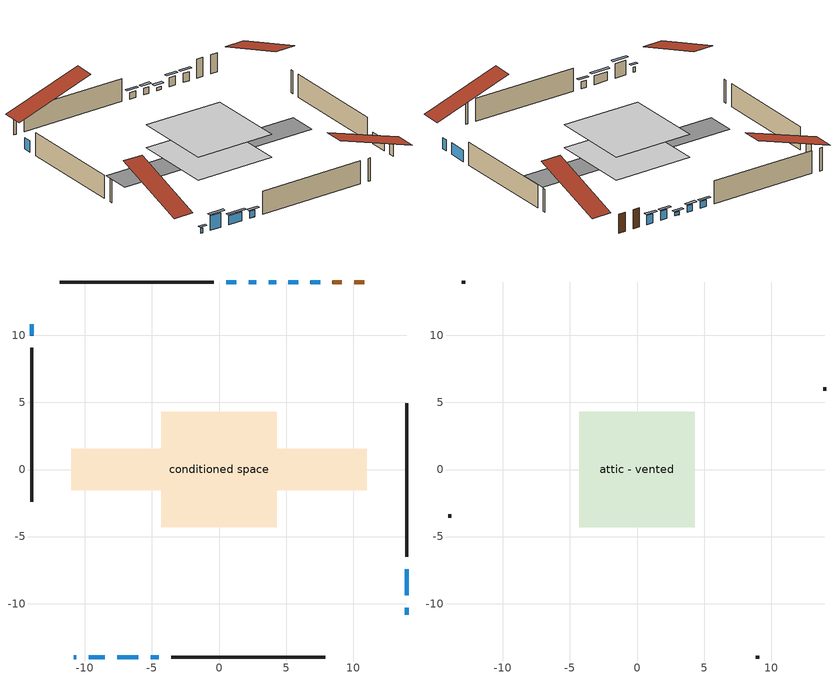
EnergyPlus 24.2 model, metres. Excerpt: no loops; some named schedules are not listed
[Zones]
conditioned space
 floor adiabatic (AdiabaticFloorConstruction): -4.32,-4.32 -4.32,4.32 4.32,4.32 4.32,-4.32 z0
 floor foundation (Slab1 construction): -11,-1.55 -11,1.55 11,1.55 11,-1.55 z0
 wall outside (AdiabaticWallConstruction 1): 10.83,13.97 10.07,13.97 / 9.14,13.97 8.46,13.97 z0:2.03
 wall outside (AdiabaticWallConstruction): -10.83,-13.97 -10.62,-13.97 z0:0.54; 7.53,13.97 6.82,13.97 / 5.89,13.97 5.18,13.97 z0:0.97; -9.69,-13.97 -8.5,-13.97 z0:1.55; -7.57,-13.97 -6.02,-13.97 z0:0.94; 13.97,-10.83 13.97,-10.3 / 13.97,-9.38 13.97,-7.44 / -13.97,10.83 -13.97,9.99 z0:1.22; -5.09,-13.97 -4.48,-13.97 z0:0.71; 4.25,13.97 3.71,13.97 z0:0.33; 2.79,13.97 2.2,13.97 z0:0.69; 1.27,13.97 0.53,13.97 z0:0.66
 wall outside (Wall1 construction): -0.39,13.97 -11.86,13.97 / -3.55,-13.97 7.91,-13.97 / -13.97,9.06 -13.97,-2.41 / 13.97,-6.52 13.97,4.95 z0:2.44
 window (WindowConstruction 10): -10.83,-13.97 -10.62,-13.97 z0:0.53
 window (WindowConstruction 7): 7.53,13.97 6.82,13.97 z0:0.97
 window (WindowConstruction 8): -9.69,-13.97 -8.5,-13.97 z0:1.55
 window (WindowConstruction 9): -7.57,-13.97 -6.02,-13.97 z0:0.94
 window (WindowConstruction 11): 13.97,-10.83 13.97,-10.3 z0:1.22
 window (WindowConstruction): 13.97,-9.37 13.97,-7.44 z0:1.22
 window (WindowConstruction 1): 5.89,13.97 5.18,13.97 z0:0.97
 window (WindowConstruction 2): -5.09,-13.97 -4.48,-13.97 z0:0.71
 window (WindowConstruction 3): -13.97,10.83 -13.97,9.99 z0:1.22
 window (WindowConstruction 4): 4.25,13.97 3.72,13.97 z0:0.33
 window (WindowConstruction 5): 2.79,13.97 2.2,13.97 z0:0.69
 window (WindowConstruction 6): 1.27,13.97 0.54,13.97 z0:0.66
 door (Door): 10.83,13.97 10.07,13.97 z0:2.03
 door (Door 1): 9.14,13.97 8.46,13.97 z0:2.03
 ceiling adiabatic (AdiabaticFloorConstruction): 4.32,-4.32 4.32,4.32 -4.32,4.32 -4.32,-4.32 z0
attic - vented
 floor to conditioned space (Floor1 construction Reversed): -4.32,-4.32 -4.32,4.32 4.32,4.32 4.32,-4.32 z2.44
 wall outside (Wall2 construction): -12.79,13.97 -13.04,13.97 / 8.84,-13.97 9.1,-13.97 / -13.97,-3.33 -13.97,-3.59 / 13.97,5.88 13.97,6.13 z0:2.44
 roof outside (Roof1 construction): 11.76,13.97,2.44 11.76,5.56,5.24 13.97,5.56,5.24 13.97,13.97,2.44; -11.76,-13.97,2.44 -11.76,-5.56,5.24 -13.97,-5.56,5.24 -13.97,-13.97,2.44; -13.97,11.76,2.44 -5.56,11.76,5.24 -5.56,13.97,5.24 -13.97,13.97,2.44; 13.97,-11.76,2.44 5.56,-11.76,5.24 5.56,-13.97,5.24 13.97,-13.97,2.44
shading: -10.32,-13.97 -11.12,-13.97 -11.12,-14.27 -10.32,-14.27 z0.83; 6.52,13.97 7.83,13.97 7.83,14.27 6.52,14.27 z1.26; -8.2,-13.97 -9.99,-13.97 -9.99,-14.27 -8.2,-14.27 z1.85; -5.72,-13.97 -7.87,-13.97 -7.87,-14.27 -5.72,-14.27 z1.24; 4.88,13.97 6.19,13.97 6.19,14.27 4.88,14.27 z1.26; -4.18,-13.97 -5.39,-13.97 -5.39,-14.27 -4.18,-14.27 z1.01; 3.42,13.97 4.55,13.97 4.55,14.27 3.42,14.27 z0.63; 1.9,13.97 3.09,13.97 3.09,14.27 1.9,14.27 z0.98; 0.24,13.97 1.57,13.97 1.57,14.27 0.24,14.27 z0.96
[Building]
Building 1: Terrain=Suburbs
[Site:Location]
Bathurst AP_NB: Latitude {deg}=47.63; Longitude {deg}=-65.74; Time Zone {hr}=-4; Elevation {m}=59; Keep Site Location Information=Yes
[Site:GroundTemperature:Shallow]
0.0375368, -2.14911, -2.32423, -1.28655, 2.87914, 7.02543, 10.62, 12.8971, 13.0906, 11.2385, 7.7356, 3.71651
[Site:WaterMainsTemperature]
Calculation Method=Schedule; Temperature Schedule=mains temperature schedule
[Material] Roughness=Rough; Thermal Absorptance=0.9
Name | Thickness {m} | Conductivity {W/m-K} | Density {kg/m3} | Specific Heat {J/kg-K} | Solar Absorptance | Visible Absorptance
asphalt or fiberglass shingles | 0.00635 | 0.162714 | 1121.4 | 1465.45 | 0.4 | 0.4
ceiling stud and cavity | 0.1397 | 0.0900535 | 65.682 | 1177.47 | 0.7 | 0.7
concrete 4.0 in. | 0.1016 | 1.803125 | 2242.8 | 837.4 | 0.7 | 0.7
door material | 0.04445 | 0.327969 | 512.64 | 1214.23 | 0.7 | 0.7
door material 1 | 0.04445 | 0.188738 | 512.64 | 1214.23 | 0.7 | 0.7
exterior vertical ins | 0.0379552 | 0.029427 | 32.04 | 1214.23 | 0.7 | 0.7
floor covering | 0.0127 | 0.0433444 | 54.468 | 1339.84 | 0.6 | 0.6
floor rigid ins; wall rigid ins | 0.512978 | 0.029427 | 32.04 | 1214.23 | 0.7 | 0.7
floor stud and cavity | 0.1397 | 1.75129 | 37.0049 | 1207.88 | 0.7 | 0.7
furniture material conditioned space 1 | 0.1524 | 0.115458 | 640.8 | 1214.23 | 0.6 | 0.6
gypsum board | 0.0127 | 0.160291 | 801 | 837.4 | 0.6 | 0.6
interior vertical ins | 0.025908 | 0.029427 | 32.04 | 1214.23 | 0.7 | 0.7
osb sheathing 0.5 in. | 0.0127 | 0.115458 | 512.64 | 1214.23 | 0.7 | 0.7
osb sheathing 0.75 in. | 0.01905 | 0.115458 | 512.64 | 1214.23 | 0.7 | 0.7
slab rigid ins | 0.0378081 | 0.029427 | 32.04 | 1214.23 | 0.7 | 0.7
wall stud and cavity | 0.1397 | 0.0903627 | 139.0536 | 1170.24 | 0.7 | 0.7
wall stud and cavity 1 | 0.0889 | 6.9971 | 50.32683 | 1063.81 | 0.6 | 0.6
wall stud and cavity 2 | 0.0889 | 0.380278 | 52.3479 | 1209.89 | 0.7 | 0.7
wall stud and cavity 3 | 0.0889 | 0.391764 | 83.0341 | 1211.67 | 0.7 | 0.7
wood siding | 0.0254 | 0.102417 | 544.68 | 1172.36 | 0.4 | 0.4
wood siding 1 | 0.00254 | 0.102417 | 544.68 | 1172.36 | 0.4 | 0.4
wood siding 2; wood siding 3 | 0.0254 | 0.102417 | 544.68 | 1172.36 | 0.7 | 0.7
[WindowMaterial:SimpleGlazingSystem]
Name | U-Factor {W/m2-K} | Solar Heat Gain Coefficient
WindowMaterial | 2.94802 | 0.61
WindowMaterial 1 | 2.98152 | 0.53
WindowMaterial 10 | 3.11211 | 0.4
WindowMaterial 11 | 2.28767 | 0.51
WindowMaterial 2 | 3.006501 | 0.48
WindowMaterial 3 | 2.95313 | 0.64
WindowMaterial 4 | 3.06101 | 0.34
WindowMaterial 5 | 3.01161 | 0.47
WindowMaterial 6 | 2.99912 | 0.5
WindowMaterial 7 | 3.02808 | 0.49
WindowMaterial 8 | 2.92587 | 0.62
WindowMaterial 9 | 2.92587 | 0.66
[Construction]
AdiabaticFloorConstruction: floor stud and cavity, floor rigid ins, osb sheathing 0.75 in., floor covering
AdiabaticWallConstruction: wood siding 2, wall rigid ins, wall stud and cavity 2, gypsum board
AdiabaticWallConstruction 1: wood siding 3, wall rigid ins, wall stud and cavity 2, gypsum board
Door: door material
Door 1: door material 1
Floor1 construction Reversed: gypsum board, ceiling stud and cavity
furniture construction conditioned space 1: furniture material conditioned space 1
PartitionWallConstruction: gypsum board, wall stud and cavity 3, gypsum board
Roof1 construction: asphalt or fiberglass shingles
Slab1 construction: slab rigid ins, concrete 4.0 in.
Wall1 construction: wood siding, osb sheathing 0.5 in., wall stud and cavity, gypsum board
Wall2 construction: wood siding 1, wall stud and cavity 1
WindowConstruction: WindowMaterial
WindowConstruction 1: WindowMaterial 1
WindowConstruction 10: WindowMaterial 10
WindowConstruction 11: WindowMaterial 11
WindowConstruction 2: WindowMaterial 2
WindowConstruction 3: WindowMaterial 3
WindowConstruction 4: WindowMaterial 4
WindowConstruction 5: WindowMaterial 5
WindowConstruction 6: WindowMaterial 6
WindowConstruction 7: WindowMaterial 7
WindowConstruction 8: WindowMaterial 8
WindowConstruction 9: WindowMaterial 9
[Zone] Multiplier=1; Part of Total Floor Area=Yes
Name | Volume {m3}
attic - vented | 33.9592
conditioned space | 170.6
[Space]
Name | Zone | Volume {m3}
attic - vented 1 | attic - vented | 33.9592
conditioned space 1 | conditioned space | 170.6
[ZoneInfiltration:EffectiveLeakageArea]
infil attic - vented 1: Zone or Space=attic - vented 1; Schedule=Always On Discrete; Effective Air Leakage Area {cm2}=2984; Stack Coefficient=0.000364561; Wind Coefficient=1.29005e-05
[ZoneMixing]
whole house fan mix: Zone or Space=attic - vented; Schedule=Always On Continuous; Design Flow Rate Calculation Method=Flow/Zone; Design Flow Rate {m3/s}=0; Source Zone or Space=conditioned space
[SurfaceProperty:ExposedFoundationPerimeter]
Slab1: Exposed Perimeter Calculation Method=TotalExposedPerimeter; Total Exposed Perimeter {m}=50.191
[InternalMass] Zone or ZoneList=conditioned space; Space or SpaceList=conditioned space 1
Name | Construction | Surface Area {m2}
furniture mass conditioned space 1 | furniture construction conditioned space 1 | 57.1041
partition wall mass | PartitionWallConstruction | 142.76
[Lights]
interior lighting: Zone or ZoneList or Space or SpaceList=conditioned space 1; Schedule=interior lighting schedule; Design Level Calculation Method=LightingLevel; Lighting Level {W}=343.2; Return Air Fraction=0; Fraction Radiant=0.6; Fraction Visible=0.2; Fraction Replaceable=1
[People]
occupants: Zone or ZoneList or Space or SpaceList=conditioned space 1; Number of People Schedule=occupants schedule; Number of People Calculation Method=People; Number of People=3; Fraction Radiant=0.314171; Sensible Heat Fraction=0.56303; Activity Level Schedule=occupants activity schedule; Carbon Dioxide Generation Rate {m3/s-W}=0; Enable ASHRAE 55 Comfort Warnings=No; Mean Radiant Temperature Calculation Type=EnclosureAveraged
[ElectricEquipment] Zone or ZoneList or Space or SpaceList=conditioned space 1; Design Level Calculation Method=EquipmentLevel
Name | Schedule | Design Level {W} | Fraction Latent | Fraction Radiant | Fraction Lost
clothes dryer | clothes dryer schedule | 140.772 | 0.015 | 0.081 | 0.85
clothes washer | clothes washer schedule | 32.1985 | 0.03 | 0.162 | 0.7
cooking range | cooking range schedule | 215.147 | 0.08 | 0.432 | 0.2
dishwasher | dishwasher schedule | 66.8632 | 0.3 | 0.18 | 0.4
fridge | fridge schedule | 72.9452 | 0 | 0.6 | 0
mech vent bath fan 0 | mech vent bath fan 0 schedule | 50.2 | 0 | 0 | 1
mech vent house fan | mech vent house fan schedule | 0 | 0 | 0 | 1
mech vent house fan cfis | mech vent house fan cfis schedule | 0 | 0 | 0 | 0
mech vent range fan 0 | mech vent range fan 0 schedule | 57 | 0 | 0 | 1
misc plug loads | misc plug loads schedule | 494.7 | 0.045 | 0.513 | 0.1
whole house fan | Always On Discrete | 0 | 0 | 0 | 1
[OtherEquipment] Zone or ZoneList or Space or SpaceList=conditioned space 1; Design Level Calculation Method=EquipmentLevel
Name | Fuel Type | Schedule | Design Level {W} | Fraction Latent | Fraction Radiant | Fraction Lost
clothes dryer 1 | Electricity | clothes dryer schedule | 0 | 0.015 | 0.081 | 0.85
cooking range 1 | Electricity | cooking range schedule | 0 | 0.08 | 0.432 | 0.2
general water use latent | None | general water use schedule | 62.594 | 1 | 0 | 0
general water use sensible | None | general water use schedule | -61.6891 | 0 | 0.6 | 0
mech vent house fan latent load | None | Always On Discrete | 0 | 1 | 0 | 0
mech vent house fan sensible load | None | Always On Discrete | 0 | 0 | 0 | 0
water heater energy adjustment1 | Electricity | Always On Discrete | 0.01 | 0 | 0 | 1
[ZoneInfiltration:DesignFlowRate] Zone or ZoneList or Space or SpaceList=conditioned space 1; Schedule=Always On Discrete; Design Flow Rate Calculation Method=Flow/Zone; Design Flow Rate {m3/s}=0
infil flow; natural vent flow; whole house fan flow
[ZoneControl:Thermostat]
conditioned space Thermostat: Zone or ZoneList=conditioned space; Control Type Schedule=conditioned space Thermostat Schedule; Control 1=conditioned space temperature setpoint; Temperature Difference Between Cutout And Setpoint {deltaC}=0
[ZoneHVAC:Baseboard:Convective:Electric]
electric baseboard: Availability Schedule=Always On Discrete; Heating Design Capacity {W}=9019.85; Efficiency=1
[AirLoopHVAC:UnitarySystem]
unit heater unitary system: Control Type=Load; Controlling Zone or Thermostat Location=conditioned space; Dehumidification Control Type=None; Availability Schedule=Always On Discrete; Supply Fan=unit heater supply fan; Fan Placement=BlowThrough; Supply Air Fan Operating Mode Schedule=unit heater auto fan schedule; Heating Coil=unit heater htg coil; DX Heating Coil Sizing Ratio=1; Use DOAS DX Cooling Coil=No; Minimum Supply Air Temperature {C}=2; Latent Load Control=SensibleOnlyLoadControl; Cooling Supply Air Flow Rate Method=None; Heating Supply Air Flow Rate Method=SupplyAirFlowRate; Heating Supply Air Flow Rate {m3/s}=0.00141584; No Load Supply Air Flow Rate Method=SupplyAirFlowRate; No Load Supply Air Flow Rate {m3/s}=0; No Load Supply Air Flow Rate Control Set To Low Speed=Yes; Maximum Supply Air Temperature {C}=48.8889; Maximum Outdoor Dry-Bulb Temperature for Supplemental Heater Operation {C}=21; Ancillary On-Cycle Electric Power {W}=0; Ancillary Off-Cycle Electric Power {W}=0
[Fan:SystemModel]
unit heater supply fan: Availability Schedule=Always On Discrete; Design Maximum Air Flow Rate {m3/s}=0.00141584; Speed Control Method=Discrete; Electric Power Minimum Flow Rate Fraction=0.2; Design Pressure Rise {Pa}=500; Motor Efficiency=1; Motor In Air Stream Fraction=1; Design Electric Power Consumption {W}=Autosize; Design Power Sizing Method=PowerPerFlow; Electric Power Per Unit Flow Rate {W/(m3/s)}=28251.7; Electric Power Per Unit Flow Rate Per Unit Pressure {W/((m3/s)-Pa)}=1.66667; Fan Total Efficiency=0.7; Motor Loss Radiative Fraction=0; Number of Speeds=1; Speed Flow Fraction 1=1; Speed Electric Power Fraction 1=1
[Coil:Heating:Fuel]
unit heater htg coil: Availability Schedule=Always On Discrete; Fuel Type=OtherFuel1; Burner Efficiency=0.3; Nominal Capacity {W}=0.293071; On Cycle Parasitic Electric Load {W}=0; Off Cycle Parasitic Fuel Load {W}=0
[Zone equipment]
conditioned space: electric baseboard, unit heater unitary system
[Foundation:Kiva]
Foundation Kiva 1: Initial Indoor Air Temperature {C}=18; Interior Vertical Insulation Material=interior vertical ins; Interior Vertical Insulation Depth {m}=0.1016; Exterior Vertical Insulation Material=exterior vertical ins; Exterior Vertical Insulation Depth {m}=0.599999; Wall Height Above Grade {m}=0.1016; Wall Depth Below Slab {m}=0.2032
[Foundation:Kiva:Settings]
Soil Conductivity {W/m-K}=0.849921; Soil Density {kg/m3}=1842.3; Soil Specific Heat {J/kg-K}=418.7; Ground Solar Absorptivity=0.9; Ground Thermal Absorptivity=0.9; Ground Surface Roughness {m}=0.03; Far-Field Width {m}=40; Deep-Ground Boundary Condition=ZeroFlux; Deep-Ground Depth {m}=40; Minimum Cell Dimension {m}=0.2; Maximum Cell Growth Coefficient=3; Simulation Timestep=Timestep
[Exterior:Lights]
exterior lighting: Schedule=exterior lighting schedule; Design Level {W}=75.6
[EnergyManagementSystem:GlobalVariable]
infil_program_Qfan
infil_program_Qinf
natural_vent_program_Qnv
natural_vent_program_Qwhf
[EnergyManagementSystem:Sensor]
Name | Output:Variable or Output:Meter Index Key | Output:Variable or Output:Meter
airflow_gain | infil flow | Infiltration Sensible Heat Gain Energy
airflow_gain_1 | natural vent flow | Infiltration Sensible Heat Gain Energy
airflow_gain_2 | whole house fan flow | Infiltration Sensible Heat Gain Energy
airflow_loss | infil flow | Infiltration Sensible Heat Loss Energy
airflow_loss_1 | natural vent flow | Infiltration Sensible Heat Loss Energy
airflow_loss_2 | whole house fan flow | Infiltration Sensible Heat Loss Energy
clg_load_cond |  | Cooling:EnergyTransfer:Zone:CONDITIONED SPACE
clg_sp_s; clg_sp_s_1 | cooling setpoint | Schedule Value
clothes_dryer_exhaust_0_sch_s | clothes dryer exhaust 0 schedule | Schedule Value
conditioned_space_clg_unmet_s | conditioned space | Zone Cooling Setpoint Not Met Time
conditioned_space_htg_unmet_s | conditioned space | Zone Heating Setpoint Not Met Time
cool_season | cooling season schedule | Schedule Value
fridge_tin_s | conditioned space | Zone Mean Air Temperature
htg_load_cond |  | Heating:EnergyTransfer:Zone:CONDITIONED SPACE
htg_sp_s; htg_sp_s_1 | heating setpoint | Schedule Value
ig_ee_conv | clothes dryer | Electric Equipment Convective Heating Energy
ig_ee_conv_2 | cooking range | Electric Equipment Convective Heating Energy
ig_ee_conv_4 | fridge | Electric Equipment Convective Heating Energy
ig_ee_conv_5 | misc plug loads | Electric Equipment Convective Heating Energy
ig_ee_conv_6 | whole house fan | Electric Equipment Convective Heating Energy
ig_ee_rad | clothes dryer | Electric Equipment Radiant Heating Energy
ig_ee_rad_2 | cooking range | Electric Equipment Radiant Heating Energy
ig_ee_rad_4 | fridge | Electric Equipment Radiant Heating Energy
ig_ee_rad_5 | misc plug loads | Electric Equipment Radiant Heating Energy
ig_ee_rad_6 | whole house fan | Electric Equipment Radiant Heating Energy
ig_lgt_conv | interior lighting | Lights Convective Heating Energy
ig_lgt_rad | interior lighting | Lights Radiant Heating Energy
ig_lgt_vis | interior lighting | Lights Visible Radiation Heating Energy
ig_oe_conv | clothes dryer 1 | Other Equipment Convective Heating Energy
ig_oe_conv_1 | cooking range 1 | Other Equipment Convective Heating Energy
ig_oe_conv_2 | general water use latent | Other Equipment Convective Heating Energy
ig_oe_conv_3 | general water use sensible | Other Equipment Convective Heating Energy
ig_oe_conv_4 | water heater energy adjustment1 | Other Equipment Convective Heating Energy
ig_oe_rad | clothes dryer 1 | Other Equipment Radiant Heating Energy
ig_oe_rad_1 | cooking range 1 | Other Equipment Radiant Heating Energy
ig_oe_rad_2 | general water use latent | Other Equipment Radiant Heating Energy
ig_oe_rad_3 | general water use sensible | Other Equipment Radiant Heating Energy
ig_oe_rad_4 | water heater energy adjustment1 | Other Equipment Radiant Heating Energy
ig_ppl_conv | occupants | People Convective Heating Energy
ig_ppl_rad | occupants | People Radiant Heating Energy
im_conv | furniture mass conditioned space 1 | Surface Inside Face Convection Heat Gain Energy
im_conv_1 | partition wall mass | Surface Inside Face Convection Heat Gain Energy
im_ig | furniture mass conditioned space 1 | Surface Inside Face Internal Gains Radiation Heat Gain Energy
im_ig_1 | partition wall mass | Surface Inside Face Internal Gains Radiation Heat Gain Energy
im_lgt | furniture mass conditioned space 1 | Surface Inside Face Lights Radiation Heat Gain Energy
im_lgt_1 | partition wall mass | Surface Inside Face Lights Radiation Heat Gain Energy
im_sol | furniture mass conditioned space 1 | Surface Inside Face Solar Radiation Heat Gain Energy
im_sol_1 | partition wall mass | Surface Inside Face Solar Radiation Heat Gain Energy
im_surf | furniture mass conditioned space 1 | Surface Inside Face Net Surface Thermal Radiation Heat Gain Energy
im_surf_1 | partition wall mass | Surface Inside Face Net Surface Thermal Radiation Heat Gain Energy
mech_vent_bath_fan_0_sch_s | mech vent bath fan 0 schedule | Schedule Value
mech_vent_range_fan_0_sch_s | mech vent range fan 0 schedule | Schedule Value
mv_conv | mech vent bath fan 0 | Electric Equipment Convective Heating Energy
mv_conv_1 | mech vent house fan | Electric Equipment Convective Heating Energy
mv_conv_2 | mech vent house fan cfis | Electric Equipment Convective Heating Energy
mv_conv_3 | mech vent range fan 0 | Electric Equipment Convective Heating Energy
mv_conv_4 | mech vent house fan latent load | Other Equipment Convective Heating Energy
mv_conv_5 | mech vent house fan sensible load | Other Equipment Convective Heating Energy
mv_rad | mech vent bath fan 0 | Electric Equipment Radiant Heating Energy
mv_rad_1 | mech vent house fan | Electric Equipment Radiant Heating Energy
mv_rad_2 | mech vent house fan cfis | Electric Equipment Radiant Heating Energy
mv_rad_3 | mech vent range fan 0 | Electric Equipment Radiant Heating Energy
mv_rad_4 | mech vent house fan latent load | Other Equipment Radiant Heating Energy
mv_rad_5 | mech vent house fan sensible load | Other Equipment Radiant Heating Energy
natural_vent_s | natural vent schedule | Schedule Value
out_pb_s |  | Site Outdoor Air Barometric Pressure
out_wt_s |  | Site Outdoor Air Humidity Ratio
site_vw_s |  | Site Wind Speed
ss_back_out | Window1 | Surface Window Shortwave from Zone Back Out Window Heat Transfer Rate
ss_back_out_1 | Window10 | Surface Window Shortwave from Zone Back Out Window Heat Transfer Rate
ss_back_out_10 | Window8 | Surface Window Shortwave from Zone Back Out Window Heat Transfer Rate
ss_back_out_11 | Window9 | Surface Window Shortwave from Zone Back Out Window Heat Transfer Rate
ss_back_out_2 | Window11 | Surface Window Shortwave from Zone Back Out Window Heat Transfer Rate
ss_back_out_3 | Window12 | Surface Window Shortwave from Zone Back Out Window Heat Transfer Rate
ss_back_out_4 | Window2 | Surface Window Shortwave from Zone Back Out Window Heat Transfer Rate
ss_back_out_5 | Window3 | Surface Window Shortwave from Zone Back Out Window Heat Transfer Rate
ss_back_out_6 | Window4 | Surface Window Shortwave from Zone Back Out Window Heat Transfer Rate
ss_back_out_7 | Window5 | Surface Window Shortwave from Zone Back Out Window Heat Transfer Rate
ss_back_out_8 | Window6 | Surface Window Shortwave from Zone Back Out Window Heat Transfer Rate
ss_back_out_9 | Window7 | Surface Window Shortwave from Zone Back Out Window Heat Transfer Rate
ss_conv | Door1 | Surface Inside Face Convection Heat Gain Energy
ss_conv_1 | Door2 | Surface Inside Face Convection Heat Gain Energy
ss_conv_10 | Window6 | Surface Inside Face Convection Heat Gain Energy
ss_conv_11 | Window7 | Surface Inside Face Convection Heat Gain Energy
ss_conv_12 | Window8 | Surface Inside Face Convection Heat Gain Energy
ss_conv_13 | Window9 | Surface Inside Face Convection Heat Gain Energy
ss_conv_2 | Window1 | Surface Inside Face Convection Heat Gain Energy
ss_conv_3 | Window10 | Surface Inside Face Convection Heat Gain Energy
ss_conv_4 | Window11 | Surface Inside Face Convection Heat Gain Energy
ss_conv_5 | Window12 | Surface Inside Face Convection Heat Gain Energy
ss_conv_6 | Window2 | Surface Inside Face Convection Heat Gain Energy
ss_conv_7 | Window3 | Surface Inside Face Convection Heat Gain Energy
ss_conv_8 | Window4 | Surface Inside Face Convection Heat Gain Energy
ss_conv_9 | Window5 | Surface Inside Face Convection Heat Gain Energy
ss_ig | Door1 | Surface Inside Face Internal Gains Radiation Heat Gain Energy
ss_ig_1 | Door2 | Surface Inside Face Internal Gains Radiation Heat Gain Energy
ss_ig_10 | Window6 | Surface Inside Face Internal Gains Radiation Heat Gain Energy
ss_ig_11 | Window7 | Surface Inside Face Internal Gains Radiation Heat Gain Energy
ss_ig_12 | Window8 | Surface Inside Face Internal Gains Radiation Heat Gain Energy
ss_ig_13 | Window9 | Surface Inside Face Internal Gains Radiation Heat Gain Energy
ss_ig_2 | Window1 | Surface Inside Face Internal Gains Radiation Heat Gain Energy
ss_ig_3 | Window10 | Surface Inside Face Internal Gains Radiation Heat Gain Energy
ss_ig_4 | Window11 | Surface Inside Face Internal Gains Radiation Heat Gain Energy
ss_ig_5 | Window12 | Surface Inside Face Internal Gains Radiation Heat Gain Energy
ss_ig_6 | Window2 | Surface Inside Face Internal Gains Radiation Heat Gain Energy
ss_ig_7 | Window3 | Surface Inside Face Internal Gains Radiation Heat Gain Energy
ss_ig_8 | Window4 | Surface Inside Face Internal Gains Radiation Heat Gain Energy
ss_ig_9 | Window5 | Surface Inside Face Internal Gains Radiation Heat Gain Energy
ss_lgt | Door1 | Surface Inside Face Lights Radiation Heat Gain Energy
ss_lgt_1 | Door2 | Surface Inside Face Lights Radiation Heat Gain Energy
ss_sol | Door1 | Surface Inside Face Solar Radiation Heat Gain Energy
ss_sol_1 | Door2 | Surface Inside Face Solar Radiation Heat Gain Energy
ss_surf | Door1 | Surface Inside Face Net Surface Thermal Radiation Heat Gain Energy
ss_surf_1 | Door2 | Surface Inside Face Net Surface Thermal Radiation Heat Gain Energy
ss_surf_10 | Window6 | Surface Inside Face Net Surface Thermal Radiation Heat Gain Energy
ss_surf_11 | Window7 | Surface Inside Face Net Surface Thermal Radiation Heat Gain Energy
ss_surf_12 | Window8 | Surface Inside Face Net Surface Thermal Radiation Heat Gain Energy
ss_surf_13 | Window9 | Surface Inside Face Net Surface Thermal Radiation Heat Gain Energy
ss_surf_2 | Window1 | Surface Inside Face Net Surface Thermal Radiation Heat Gain Energy
ss_surf_3 | Window10 | Surface Inside Face Net Surface Thermal Radiation Heat Gain Energy
ss_surf_4 | Window11 | Surface Inside Face Net Surface Thermal Radiation Heat Gain Energy
ss_surf_5 | Window12 | Surface Inside Face Net Surface Thermal Radiation Heat Gain Energy
ss_surf_6 | Window2 | Surface Inside Face Net Surface Thermal Radiation Heat Gain Energy
ss_surf_7 | Window3 | Surface Inside Face Net Surface Thermal Radiation Heat Gain Energy
ss_surf_8 | Window4 | Surface Inside Face Net Surface Thermal Radiation Heat Gain Energy
ss_surf_9 | Window5 | Surface Inside Face Net Surface Thermal Radiation Heat Gain Energy
ss_trans_in | Window1 | Surface Window Transmitted Solar Radiation Rate
ss_trans_in_1 | Window10 | Surface Window Transmitted Solar Radiation Rate
ss_trans_in_10 | Window8 | Surface Window Transmitted Solar Radiation Rate
ss_trans_in_11 | Window9 | Surface Window Transmitted Solar Radiation Rate
ss_trans_in_2 | Window11 | Surface Window Transmitted Solar Radiation Rate
ss_trans_in_3 | Window12 | Surface Window Transmitted Solar Radiation Rate
ss_trans_in_4 | Window2 | Surface Window Transmitted Solar Radiation Rate
ss_trans_in_5 | Window3 | Surface Window Transmitted Solar Radiation Rate
ss_trans_in_6 | Window4 | Surface Window Transmitted Solar Radiation Rate
ss_trans_in_7 | Window5 | Surface Window Transmitted Solar Radiation Rate
ss_trans_in_8 | Window6 | Surface Window Transmitted Solar Radiation Rate
ss_trans_in_9 | Window7 | Surface Window Transmitted Solar Radiation Rate
ss_trans_out | Window1 | Surface Inside Face Initial Transmitted Diffuse Transmitted Out Window Solar Radiation Rate
ss_trans_out_1 | Window10 | Surface Inside Face Initial Transmitted Diffuse Transmitted Out Window Solar Radiation Rate
